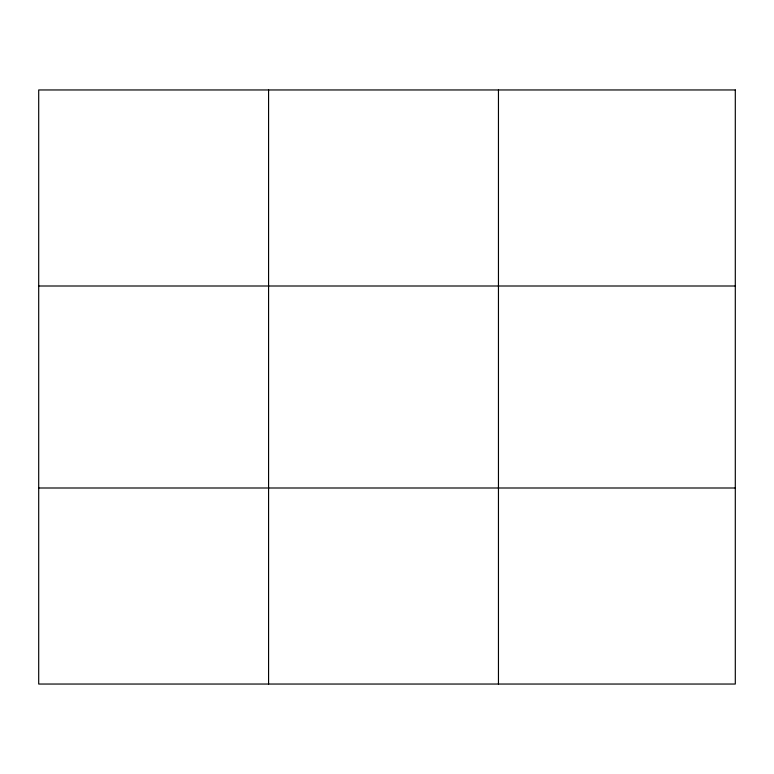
<?xml version="1.0" encoding="UTF-8"?>
<svg xmlns="http://www.w3.org/2000/svg" width="774" height="774" viewBox="0 0 774 774"><rect width="100%" height="100%" fill="white"/><g stroke="black" fill="none" stroke-linecap="round" stroke-linejoin="round"><path stroke-width="1.16" d="M268.578 89.958L268.578 684.042M498.456 89.958L498.456 684.042M38.7 286.003L735.3 286.003M38.7 487.997L735.3 487.997M735.3 89.958L735.3 684.042L38.7 684.042L38.7 89.958L735.3 89.958"/></g></svg>
